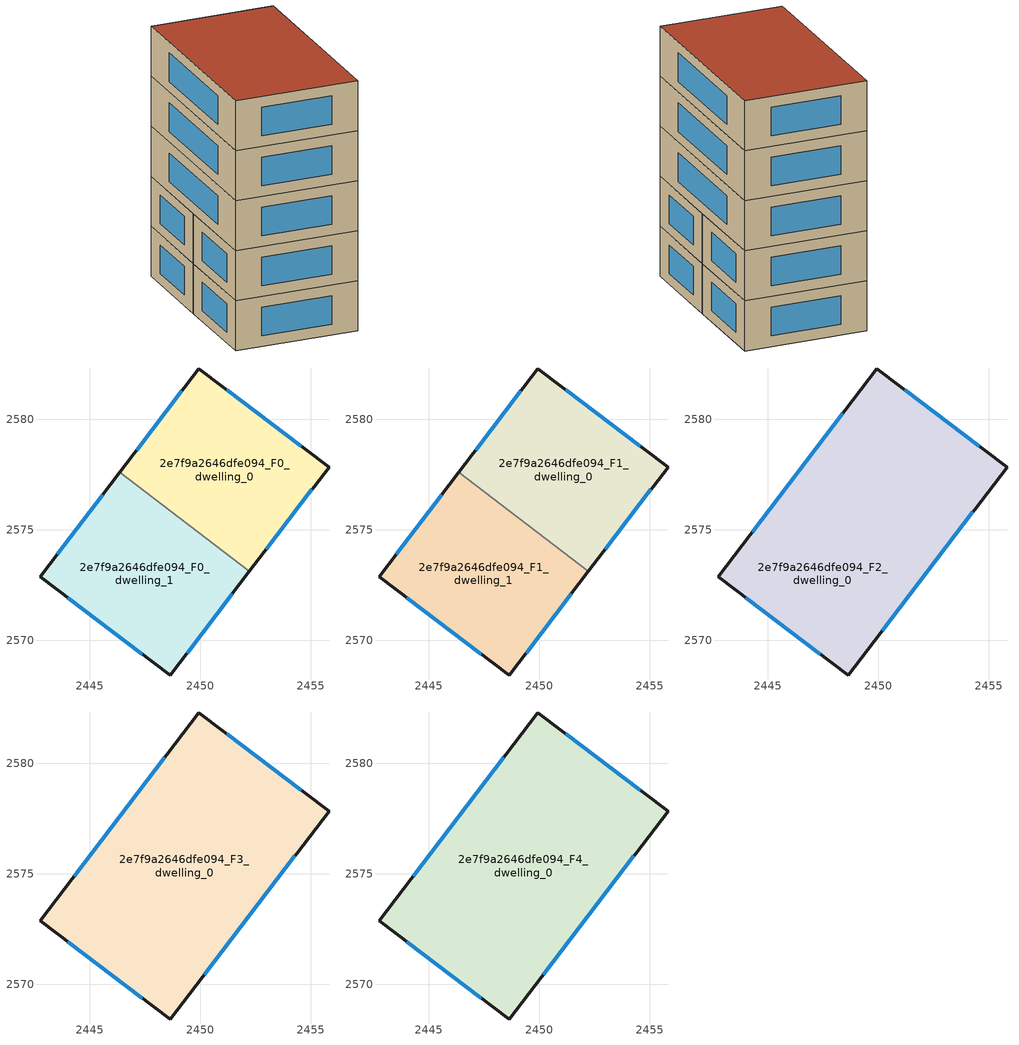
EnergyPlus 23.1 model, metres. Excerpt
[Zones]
2e7f9a2646dfe094_F0_dwelling_0
 floor ground (EU_floor_Construction): 2455.83,2577.83 2452.23,2573.11 2446.36,2577.59 2449.95,2582.29 z0
 wall outside (EU_wall_Construction): 2452.23,2573.11 2455.83,2577.83 2449.95,2582.29 2446.36,2577.59 z0:3
 wall to 2e7f9a2646dfe094_F0_dwelling_1 (EU_wall_Construction): 2446.36,2577.59 2452.23,2573.11 z0:3
 window (EU_Window_Construction): 2454.57,2578.79 2451.21,2581.34 / 2453,2574.12 2455.06,2576.82 / 2449.18,2581.28 2447.13,2578.6 z0.64:2.36
2e7f9a2646dfe094_F0_dwelling_1
 floor ground (EU_floor_Construction): 2452.23,2573.11 2448.64,2568.41 2442.76,2572.88 2446.36,2577.59 z0
 wall outside (EU_wall_Construction): 2446.36,2577.59 2442.76,2572.88 2448.64,2568.41 2452.23,2573.11 z0:3
 window (EU_Window_Construction): 2449.41,2569.42 2451.46,2572.11 / 2444.02,2571.92 2447.38,2569.37 / 2445.59,2576.58 2443.53,2573.89 z0.64:2.36
2e7f9a2646dfe094_F1_dwelling_0
 floor to 2e7f9a2646dfe094_F0_dwelling_0 (EU_floor_Construction): 2455.83,2577.83 2452.23,2573.11 2446.36,2577.59 2449.94,2582.29 z3
 wall outside (EU_wall_Construction): 2452.23,2573.11 2455.83,2577.83 2449.95,2582.29 2446.36,2577.59 z3:6
 wall to 2e7f9a2646dfe094_F1_dwelling_1 (EU_wall_Construction): 2446.36,2577.59 2452.23,2573.11 z3:6
 window (EU_Window_Construction): 2454.57,2578.79 2451.21,2581.34 / 2453,2574.12 2455.06,2576.82 / 2449.18,2581.28 2447.13,2578.6 z3.64:5.36
2e7f9a2646dfe094_F1_dwelling_1
 floor to 2e7f9a2646dfe094_F0_dwelling_1 (EU_floor_Construction): 2452.23,2573.11 2448.64,2568.41 2442.76,2572.88 2446.36,2577.59 z3
 wall outside (EU_wall_Construction): 2446.36,2577.59 2442.76,2572.88 2448.64,2568.41 2452.23,2573.11 z3:6
 window (EU_Window_Construction): 2449.41,2569.42 2451.46,2572.11 / 2444.02,2571.92 2447.38,2569.37 / 2445.59,2576.58 2443.53,2573.89 z3.64:5.36
2e7f9a2646dfe094_F2_dwelling_0
 floor to 2e7f9a2646dfe094_F1_dwelling_0 (EU_floor_Construction): 2455.83,2577.83 2452.23,2573.11 2446.36,2577.59 2449.94,2582.29 z6
 floor to 2e7f9a2646dfe094_F1_dwelling_1 (EU_floor_Construction): 2452.23,2573.11 2448.64,2568.41 2442.76,2572.88 2446.36,2577.59 z6
 wall outside (EU_wall_Construction): 2455.83,2577.83 2449.95,2582.29 2442.76,2572.88 2448.64,2568.41 2455.83,2577.83 z6:9
 window (EU_Window_Construction): 2454.57,2578.79 2451.21,2581.34 / 2450.18,2570.43 2454.29,2575.82 / 2444.02,2571.92 2447.38,2569.37 / 2448.41,2580.28 2444.3,2574.9 z6.64:8.36
2e7f9a2646dfe094_F3_dwelling_0
 floor to 2e7f9a2646dfe094_F2_dwelling_0 (EU_floor_Construction): 2455.83,2577.83 2448.64,2568.41 2442.76,2572.88 2449.94,2582.29 z9
 wall outside (EU_wall_Construction): 2455.83,2577.83 2449.95,2582.29 2442.76,2572.88 2448.64,2568.41 2455.83,2577.83 z9:12
 window (EU_Window_Construction): 2454.57,2578.79 2451.21,2581.34 / 2450.18,2570.43 2454.29,2575.82 / 2444.02,2571.92 2447.38,2569.37 / 2448.41,2580.28 2444.3,2574.9 z9.64:11.36
2e7f9a2646dfe094_F4_dwelling_0
 floor to 2e7f9a2646dfe094_F3_dwelling_0 (EU_floor_Construction): 2455.83,2577.83 2448.64,2568.41 2442.76,2572.88 2449.94,2582.29 z12
 wall outside (EU_wall_Construction): 2455.83,2577.83 2449.95,2582.29 2442.76,2572.88 2448.64,2568.41 2455.83,2577.83 z12:15
 window (EU_Window_Construction): 2454.57,2578.79 2451.21,2581.34 / 2450.18,2570.43 2454.29,2575.82 / 2444.02,2571.92 2447.38,2569.37 / 2448.41,2580.28 2444.3,2574.9 z12.64:14.36
 roof outside (EU_roof_Construction): 2448.64,2568.41 2455.83,2577.83 2449.95,2582.29 2442.76,2572.88 z15
[Building]
EU S2 Campaign: North Axis=0; Terrain=City; Solar Distribution=FullExterior
[Site:Location]
Yerevan-Zvartnots.Intl.AP: Latitude=40.15; Longitude=44.383; Time Zone=4; Elevation=854
[SizingPeriod:WeatherFileDays]
AnnualSizingPeriod: Begin Month=1; Begin Day of Month=1; End Month=12; End Day of Month=31; Day of Week for Start Day=Monday; Use Weather File Daylight Saving Period=No; Use Weather File Rain and Snow Indicators=No
[MATERIAL]
EU_InternalMass_Material: Roughness=MediumRough; Thickness=0.1; Conductivity=1; Density=1800; Specific Heat=900; Thermal Absorptance=0.9; Solar Absorptance=0.7; Visible Absorptance=0.7
[MATERIAL:NOMASS] Roughness=MediumRough; Thermal Absorptance=0.9; Solar Absorptance=0.7; Visible Absorptance=0.7
Name | Thermal Resistance
EU_wall_NoMass | 1.05043
EU_roof_NoMass | 1.45357
EU_floor_NoMass | 0.478065
[WINDOWMATERIAL:SIMPLEGLAZINGSYSTEM]
EU_Window_SimpleGlazing: UFactor=2.5566; Solar Heat Gain Coefficient=0.75; Visible Transmittance=0.75
[CONSTRUCTION]
EU_wall_Construction: EU_wall_NoMass
EU_roof_Construction: EU_roof_NoMass
EU_floor_Construction: EU_floor_NoMass
EU_Window_Construction: EU_Window_SimpleGlazing
EU_InternalMass_Construction: EU_InternalMass_Material
[ZONE] Type=1; Multiplier=1; Ceiling Height=autocalculate; Floor Area=autocalculate; Part of Total Floor Area=Yes
Name | Volume
2e7f9a2646dfe094_F0_dwelling_0; 2e7f9a2646dfe094_F1_dwelling_0 | 131.247
2e7f9a2646dfe094_F2_dwelling_0 | 262.51
2e7f9a2646dfe094_F3_dwelling_0; 2e7f9a2646dfe094_F4_dwelling_0 | 262.516
2e7f9a2646dfe094_F0_dwelling_1 | 131.267
2e7f9a2646dfe094_F1_dwelling_1 | 131.266
[INTERNALMASS] Construction=EU_InternalMass_Construction
Name | Zone or ZoneList | Surface Area
2e7f9a2646dfe094_F0_dwelling_0_EU_InternalMass | 2e7f9a2646dfe094_F0_dwelling_0 | 43.7491
2e7f9a2646dfe094_F0_dwelling_1_EU_InternalMass | 2e7f9a2646dfe094_F0_dwelling_1 | 43.7555
2e7f9a2646dfe094_F1_dwelling_0_EU_InternalMass | 2e7f9a2646dfe094_F1_dwelling_0 | 43.7491
2e7f9a2646dfe094_F1_dwelling_1_EU_InternalMass | 2e7f9a2646dfe094_F1_dwelling_1 | 43.7555
2e7f9a2646dfe094_F2_dwelling_0_EU_InternalMass | 2e7f9a2646dfe094_F2_dwelling_0 | 87.5053
2e7f9a2646dfe094_F3_dwelling_0_EU_InternalMass | 2e7f9a2646dfe094_F3_dwelling_0 | 87.5053
2e7f9a2646dfe094_F4_dwelling_0_EU_InternalMass | 2e7f9a2646dfe094_F4_dwelling_0 | 87.5053
[OTHEREQUIPMENT] Fuel Type=Electricity; Design Level Calculation Method=Watts/Area; Power per Zone Floor Area=1; Fraction Latent=0; Fraction Radiant=0; Fraction Lost=0; Carbon Dioxide Generation Rate=0; EndUse Subcategory=EU_Step8_InternalGains
Name | Zone or ZoneList or Space or SpaceList | Schedule
EU_Step8_InternalGain_2e7f9a2646dfe094_F0_dwelling_0_f000 | 2e7f9a2646dfe094_F0_dwelling_0 | EU_Step8_GainSchedule_2e7f9a2646dfe094_F0_dwelling_0_f000
EU_Step8_InternalGain_2e7f9a2646dfe094_F0_dwelling_1_f000 | 2e7f9a2646dfe094_F0_dwelling_1 | EU_Step8_GainSchedule_2e7f9a2646dfe094_F0_dwelling_1_f000
EU_Step8_InternalGain_2e7f9a2646dfe094_F1_dwelling_0_f000 | 2e7f9a2646dfe094_F1_dwelling_0 | EU_Step8_GainSchedule_2e7f9a2646dfe094_F1_dwelling_0_f000
EU_Step8_InternalGain_2e7f9a2646dfe094_F1_dwelling_1_f000 | 2e7f9a2646dfe094_F1_dwelling_1 | EU_Step8_GainSchedule_2e7f9a2646dfe094_F1_dwelling_1_f000
EU_Step8_InternalGain_2e7f9a2646dfe094_F2_dwelling_0_f000 | 2e7f9a2646dfe094_F2_dwelling_0 | EU_Step8_GainSchedule_2e7f9a2646dfe094_F2_dwelling_0_f000
EU_Step8_InternalGain_2e7f9a2646dfe094_F3_dwelling_0_f000 | 2e7f9a2646dfe094_F3_dwelling_0 | EU_Step8_GainSchedule_2e7f9a2646dfe094_F3_dwelling_0_f000
EU_Step8_InternalGain_2e7f9a2646dfe094_F4_dwelling_0_f000 | 2e7f9a2646dfe094_F4_dwelling_0 | EU_Step8_GainSchedule_2e7f9a2646dfe094_F4_dwelling_0_f000
[ZONEVENTILATION:DESIGNFLOWRATE] Schedule=EU_AlwaysOn; Design Flow Rate Calculation Method=AirChanges/Hour; Air Changes per Hour=0.557805; Ventilation Type=Natural; Fan Pressure Rise=0; Fan Total Efficiency=1; Constant Term Coefficient=1; Temperature Term Coefficient=0; Velocity Term Coefficient=0; Velocity Squared Term Coefficient=0; Minimum Indoor Temperature=-100; Maximum Indoor Temperature=100; Delta Temperature=-100; Minimum Outdoor Temperature=-100; Maximum Outdoor Temperature=100; Maximum Wind Speed=40
Name | Zone or ZoneList or Space or SpaceList
EU_ConstantAir_2e7f9a2646dfe094_F0_dwelling_0 | 2e7f9a2646dfe094_F0_dwelling_0
EU_ConstantAir_2e7f9a2646dfe094_F0_dwelling_1 | 2e7f9a2646dfe094_F0_dwelling_1
EU_ConstantAir_2e7f9a2646dfe094_F1_dwelling_0 | 2e7f9a2646dfe094_F1_dwelling_0
EU_ConstantAir_2e7f9a2646dfe094_F1_dwelling_1 | 2e7f9a2646dfe094_F1_dwelling_1
EU_ConstantAir_2e7f9a2646dfe094_F2_dwelling_0 | 2e7f9a2646dfe094_F2_dwelling_0
EU_ConstantAir_2e7f9a2646dfe094_F3_dwelling_0 | 2e7f9a2646dfe094_F3_dwelling_0
EU_ConstantAir_2e7f9a2646dfe094_F4_dwelling_0 | 2e7f9a2646dfe094_F4_dwelling_0
[HVACTEMPLATE:THERMOSTAT] Constant Heating Setpoint=20; Constant Cooling Setpoint=50
EU_HeatOnly_2e7f9a2646dfe094_F0_dwelling_0; EU_HeatOnly_2e7f9a2646dfe094_F0_dwelling_1; EU_HeatOnly_2e7f9a2646dfe094_F1_dwelling_0; EU_HeatOnly_2e7f9a2646dfe094_F1_dwelling_1; EU_HeatOnly_2e7f9a2646dfe094_F2_dwelling_0; EU_HeatOnly_2e7f9a2646dfe094_F3_dwelling_0; EU_HeatOnly_2e7f9a2646dfe094_F4_dwelling_0
[HVACTEMPLATE:ZONE:IDEALLOADSAIRSYSTEM] System Availability Schedule=EU_AlwaysOn; Maximum Heating Supply Air Temperature=50; Minimum Cooling Supply Air Temperature=13; Maximum Heating Supply Air Humidity Ratio=0.0156; Minimum Cooling Supply Air Humidity Ratio=0.0077; Heating Limit=NoLimit; Cooling Limit=NoLimit; Heating Availability Schedule=EU_AlwaysOn; Cooling Availability Schedule=EU_CoolingOff; Dehumidification Control Type=ConstantSensibleHeatRatio; Cooling Sensible Heat Ratio=0.7; Dehumidification Setpoint=60; Humidification Control Type=None; Humidification Setpoint=30; Outdoor Air Method=None; Outdoor Air Flow Rate per Person=0.00944; Outdoor Air Flow Rate per Zone Floor Area=0; Outdoor Air Flow Rate per Zone=0; Demand Controlled Ventilation Type=None; Outdoor Air Economizer Type=NoEconomizer; Heat Recovery Type=None; Sensible Heat Recovery Effectiveness=0.7; Latent Heat Recovery Effectiveness=0.65
Name | Template Thermostat
2e7f9a2646dfe094_F0_dwelling_0 | EU_HeatOnly_2e7f9a2646dfe094_F0_dwelling_0
2e7f9a2646dfe094_F0_dwelling_1 | EU_HeatOnly_2e7f9a2646dfe094_F0_dwelling_1
2e7f9a2646dfe094_F1_dwelling_0 | EU_HeatOnly_2e7f9a2646dfe094_F1_dwelling_0
2e7f9a2646dfe094_F1_dwelling_1 | EU_HeatOnly_2e7f9a2646dfe094_F1_dwelling_1
2e7f9a2646dfe094_F2_dwelling_0 | EU_HeatOnly_2e7f9a2646dfe094_F2_dwelling_0
2e7f9a2646dfe094_F3_dwelling_0 | EU_HeatOnly_2e7f9a2646dfe094_F3_dwelling_0
2e7f9a2646dfe094_F4_dwelling_0 | EU_HeatOnly_2e7f9a2646dfe094_F4_dwelling_0
[SIZING:ZONE] Zone Cooling Design Supply Air Temperature Input Method=SupplyAirTemperature; Zone Cooling Design Supply Air Temperature=13; Zone Heating Design Supply Air Temperature Input Method=SupplyAirTemperature; Zone Heating Design Supply Air Temperature=50; Zone Cooling Design Supply Air Humidity Ratio=0.008; Zone Heating Design Supply Air Humidity Ratio=0.008; Cooling Design Air Flow Method=DesignDay; Cooling Design Air Flow Rate=0; Cooling Minimum Air Flow per Zone Floor Area=0.000762; Cooling Minimum Air Flow=0; Cooling Minimum Air Flow Fraction=0.2; Heating Design Air Flow Method=DesignDay; Heating Design Air Flow Rate=0; Heating Maximum Air Flow per Zone Floor Area=0.002032; Heating Maximum Air Flow=0.141576; Heating Maximum Air Flow Fraction=0.3; Account for Dedicated Outdoor Air System=No; Dedicated Outdoor Air System Control Strategy=NeutralSupplyAir; Dedicated Outdoor Air Low Setpoint Temperature for Design=autosize; Dedicated Outdoor Air High Setpoint Temperature for Design=autosize; Zone Load Sizing Method=Sensible Load Only No Latent Load; Zone Latent Cooling Design Supply Air Humidity Ratio Input Method=HumidityRatioDifference; Zone Cooling Design Supply Air Humidity Ratio Difference=0.005; Zone Latent Heating Design Supply Air Humidity Ratio Input Method=HumidityRatioDifference; Zone Humidification Design Supply Air Humidity Ratio Difference=0.005
2e7f9a2646dfe094_F0_dwelling_0; 2e7f9a2646dfe094_F0_dwelling_1; 2e7f9a2646dfe094_F1_dwelling_0; 2e7f9a2646dfe094_F1_dwelling_1; 2e7f9a2646dfe094_F2_dwelling_0; 2e7f9a2646dfe094_F3_dwelling_0; 2e7f9a2646dfe094_F4_dwelling_0
[SCHEDULE:CONSTANT]
Name | Hourly Value
EU_AlwaysOn | 1
EU_CoolingOff | 0
[SCHEDULE:FILE] Column Number=1; Rows to Skip at Top=0; Number of Hours of Data=8760; Column Separator=Comma; Interpolate to Timestep=No; Minutes per Item=60; Adjust Schedule for Daylight Savings=Yes
Name | File
EU_Step8_GainSchedule_2e7f9a2646dfe094_F0_dwelling_0_f000 | ../../schedules/2e7f9a2646dfe094/2e7f9a2646dfe094_F0_dwelling_0_f000_gain.csv
EU_Step8_GainSchedule_2e7f9a2646dfe094_F0_dwelling_1_f000 | ../../schedules/2e7f9a2646dfe094/2e7f9a2646dfe094_F0_dwelling_1_f000_gain.csv
EU_Step8_GainSchedule_2e7f9a2646dfe094_F1_dwelling_0_f000 | ../../schedules/2e7f9a2646dfe094/2e7f9a2646dfe094_F1_dwelling_0_f000_gain.csv
EU_Step8_GainSchedule_2e7f9a2646dfe094_F1_dwelling_1_f000 | ../../schedules/2e7f9a2646dfe094/2e7f9a2646dfe094_F1_dwelling_1_f000_gain.csv
EU_Step8_GainSchedule_2e7f9a2646dfe094_F2_dwelling_0_f000 | ../../schedules/2e7f9a2646dfe094/2e7f9a2646dfe094_F2_dwelling_0_f000_gain.csv
EU_Step8_GainSchedule_2e7f9a2646dfe094_F3_dwelling_0_f000 | ../../schedules/2e7f9a2646dfe094/2e7f9a2646dfe094_F3_dwelling_0_f000_gain.csv
EU_Step8_GainSchedule_2e7f9a2646dfe094_F4_dwelling_0_f000 | ../../schedules/2e7f9a2646dfe094/2e7f9a2646dfe094_F4_dwelling_0_f000_gain.csv
